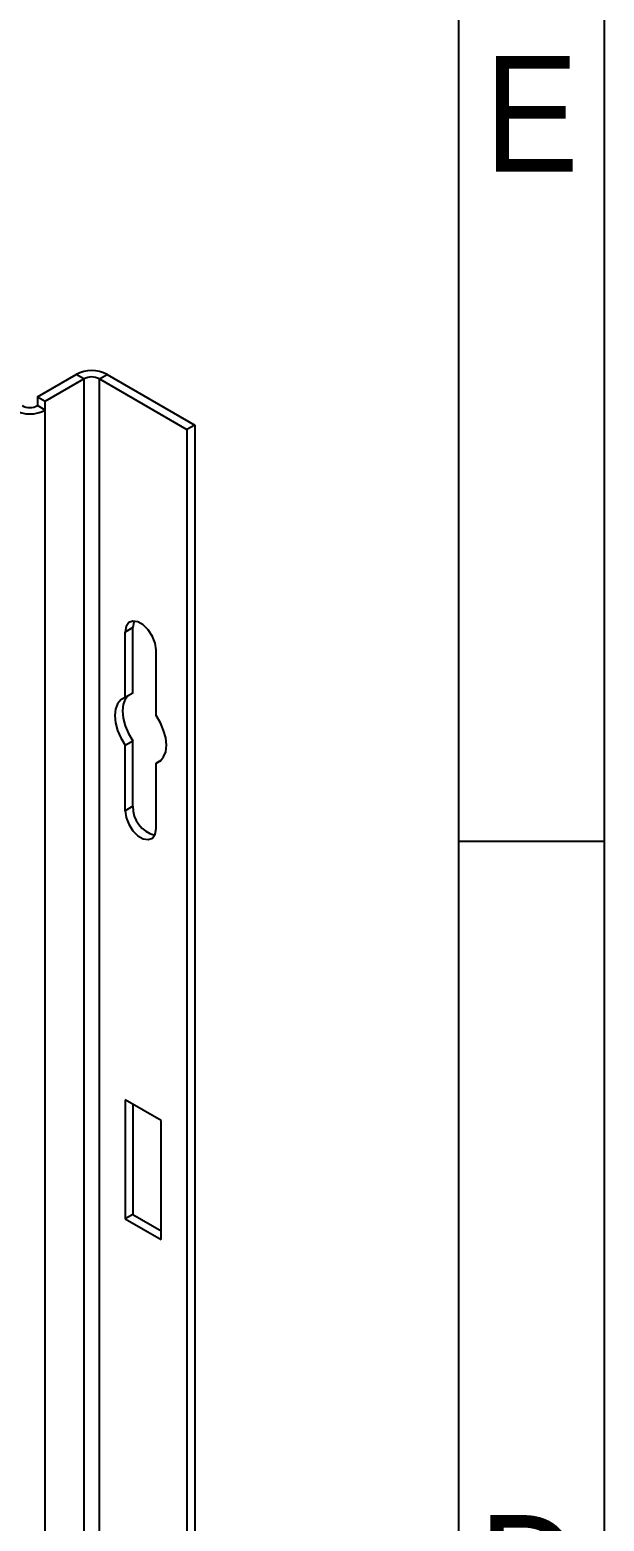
# Model space of a CAD drawing. Extents: x 150 to 4150, y 50 to 2920.
# Drawn here: x 3953 to 4150, y 1752 to 2263 of the extents above; entities that cross this region are included whole.
import ezdxf

# ---------------------------------------------------------------- set-up
doc = ezdxf.new("R2010")
doc.units = 0
doc.header["$LTSCALE"] = 10
doc.linetypes.add('SLD-KATı', pattern=[0])
doc.layers.get('0').update_dxf_attribs({"linetype": 'CONTINUOUS'})
doc.styles.add('SLDTEXTSTYLE1', font='GOTHIC.TTF', dxfattribs={"width": 0.913})

msp = doc.modelspace()

# ---------------------------------------------------------------- linework, layer by layer
at = {"color": 7, "linetype": 'SLD-KATı'}
for p, q in [((4150, 2920), (4150, 50)), ((4100, 2870), (4100, 100)), ((3955.69, 2137.27), (3968.95, 2144.92)), ((3958.34, 2135.74), (3971.6, 2143.39)), ((3971.6, 2143.39), (3968.95, 2144.92)), ((3971.6, 2143.39), (3971.6, 927.91)), ((3976.9, 2143.39), (3979.55, 2144.92)), ((3976.9, 2143.39), (4006.95, 2126.04)), ((3976.9, 927.91), (3976.9, 2143.39)), ((3979.55, 2144.92), (4009.6, 2127.57)), ((3955.69, 2137.27), (3958.34, 2135.74)), ((3955.69, 2137.27), (3955.69, 2134.21)), ((3958.34, 2132.67), (3955.69, 2134.21)), ((3958.34, 2132.67), (3958.34, 2135.74)), ((3958.34, 920.26), (3958.34, 2132.67)), ((4009.6, 2127.57), (4006.95, 2126.04)), ((4006.95, 2126.04), (4006.95, 910.56)), ((4009.6, 2127.57), (4009.6, 912.09)), ((3988.39, 2058.16), (3985.74, 2056.63)), ((3985.74, 2034.18), (3985.74, 2056.63)), ((3988.39, 2035.71), (3988.39, 2058.16)), ((3996.35, 2028.06), (3996.35, 2050.51)), ((3988.39, 2035.71), (3985.74, 2034.18)), ((3985.74, 2017.85), (3988.39, 2019.38)), ((3988.39, 1996.92), (3988.39, 2019.38)), ((3985.74, 1995.39), (3985.74, 2017.85)), ((3996.35, 2011.73), (3998.11, 2012.75)), ((3996.35, 1989.27), (3996.35, 2011.73)), ((3988.39, 1996.92), (3985.74, 1995.39)), ((4100, 1985), (4150, 1985)), ((3998.11, 1889.24), (3985.74, 1896.39)), ((3985.74, 1896.39), (3985.74, 1855.56)), ((3988.39, 1894.86), (3988.39, 1857.09)), ((3998.11, 1848.42), (3998.11, 1889.24)), ((3988.39, 1857.09), (3985.74, 1855.56)), ((3985.74, 1855.56), (3998.11, 1848.42)), ((3988.39, 1857.09), (3998.11, 1851.48))]:
    msp.add_line(p, q, dxfattribs=at)
at = {"color": 7, "linetype": 'SLD-KATı', "flags": 128}
for points in [[(3996.35, 2050.51), (3996.03, 2052.79), (3995.11, 2055.16), (3993.69, 2057.35), (3991.96, 2059.07), (3990.12, 2060.14), (3988.39, 2060.41), (3986.98, 2059.85), (3986.06, 2058.54), (3985.74, 2056.63)], [(3988.86, 2060.41), (3988.71, 2060.07), (3988.39, 2058.16)], [(3985.74, 2034.18), (3984.26, 2033.41), (3983.14, 2032.08), (3982.44, 2030.26), (3982.2, 2028.05), (3982.44, 2025.57), (3983.14, 2022.95), (3984.26, 2020.33), (3985.74, 2017.85)], [(3986.62, 2034.69), (3985.79, 2033.61), (3985.09, 2031.79), (3984.86, 2029.59), (3985.09, 2027.1), (3985.79, 2024.48), (3986.91, 2021.86), (3988.39, 2019.38)], [(3996.35, 2011.73), (3997.83, 2012.49), (3998.95, 2013.82), (3999.65, 2015.64), (3999.88, 2017.85), (3999.65, 2020.33), (3998.95, 2022.95), (3997.83, 2025.57), (3996.35, 2028.06)], [(3985.74, 1995.39), (3986.06, 1993.11), (3986.98, 1990.74), (3988.39, 1988.56), (3990.12, 1986.83), (3991.96, 1985.77), (3993.69, 1985.5), (3995.11, 1986.05), (3996.03, 1987.36), (3996.35, 1989.27)]]:
    msp.add_lwpolyline(points, dxfattribs=at)
at = {"color": 7, "linetype": 'SLD-KATı'}
for centre, radius, start, end in [((3974.25, 2134.69), 11.53, 62.6097, 117.3903), ((3974.25, 2138.27), 5.76, 62.6097, 117.3903), ((3953.04, 2142.91), 11.53, 242.6097, 297.3903), ((3953.04, 2139.32), 5.76, 242.6097, 297.3903), ((3998.38, 1996.69), 9.99, 178.6852, 255.4822)]:
    msp.add_arc(centre, radius, start, end, dxfattribs=at)

# ---------------------------------------------------------------- texts
at = {"color": 7, "linetype": 'CONTINUOUS', "char_height": 39.69, "attachment_point": 2, "style": 'SLDTEXTSTYLE1'}
for s, insert in [('E', (4125.08, 2254.07)), ('D', (4124.53, 1754.07))]:
    msp.add_mtext(s, dxfattribs=dict(at, insert=insert))

doc.saveas('drawing.dxf')
